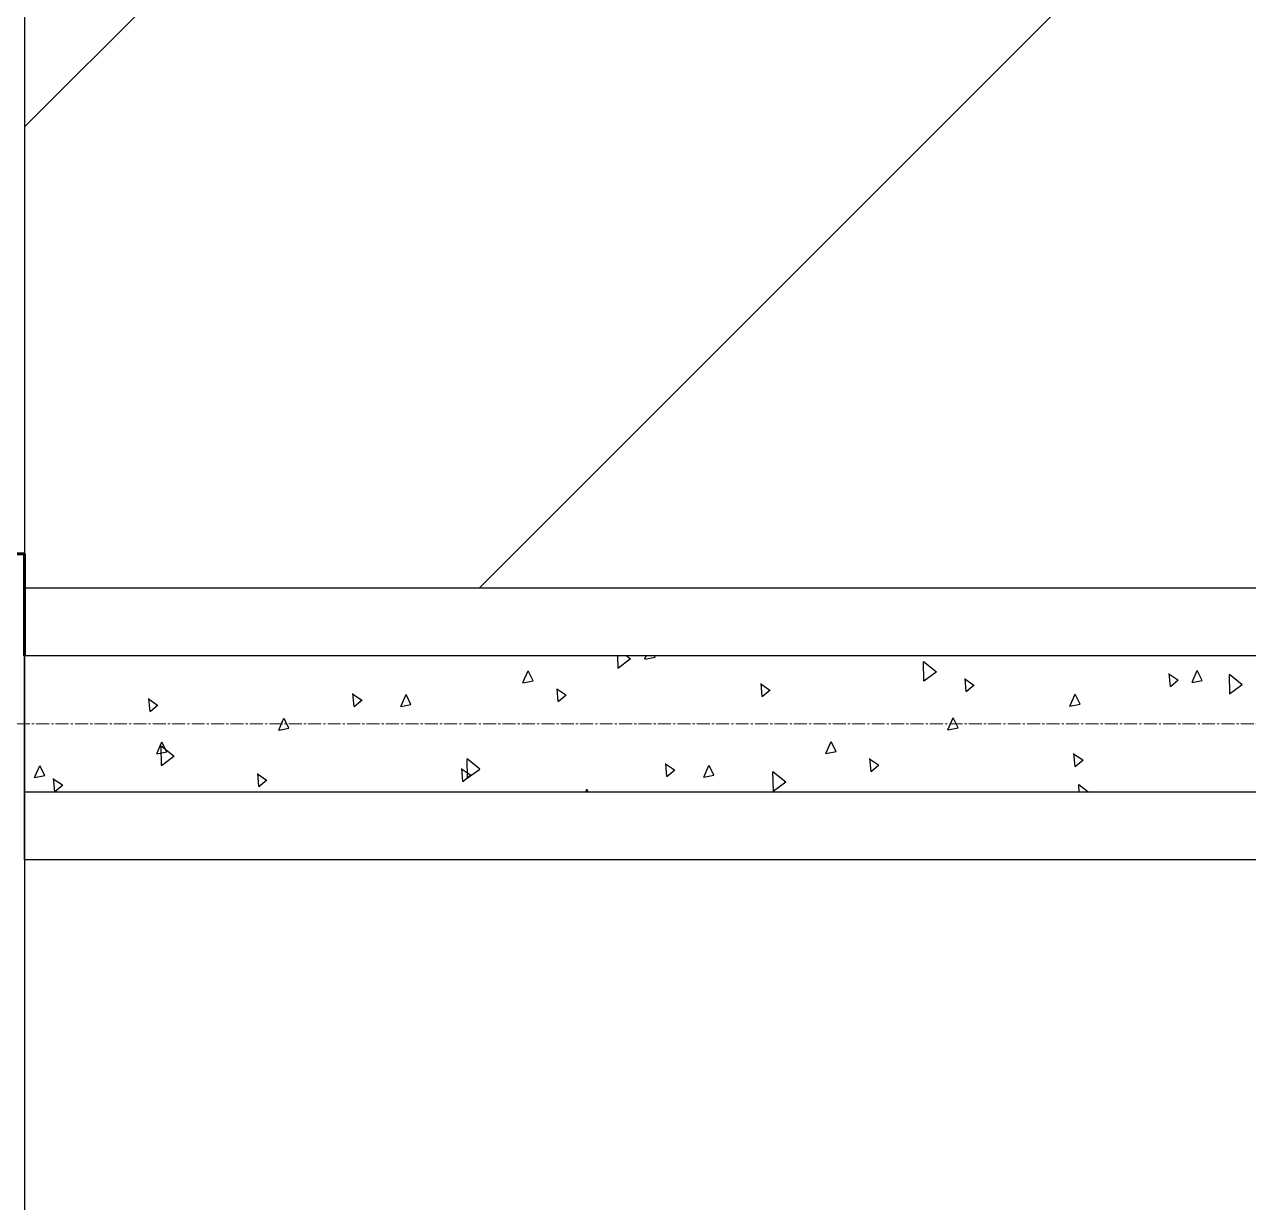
# Model space of a CAD drawing. Header units: millimetres. Extents: x 538266 to 1167394, y 114608 to 637157.
# Drawn here: x 1046834 to 1048634, y 584565 to 586297 of the extents above; entities that cross this region are included whole.
import ezdxf

# ---------------------------------------------------------------- set-up
doc = ezdxf.new("R2010")
doc.units = ezdxf.units.MM
doc.linetypes.add('CENTER2', pattern=[28.575, 19.05, -3.175, 3.175, -3.175])
for name, color, linetype, lineweight in [('0) шт стен 3 эт', 150, 'Continuous', 60), ('АР_Стены ПЕНОблок', 52, 'Continuous', 20), ('АР_Штриховка', 8, 'Continuous', 0)]:
    doc.layers.add(name, color=color, linetype=linetype, lineweight=lineweight)
doc.layers.add('КР_Балки-0.5', color=60, linetype='Continuous', lineweight=50, plot=False)
doc.layers.add('РД_Оси_100', color=7, linetype='Continuous', lineweight=0, true_color=0x525252)
doc.layers.add('ФВ-5', color=7, linetype='Continuous')

# ---------------------------------------------------------------- blocks, each defined once
blk = doc.blocks.new('СОШ_2200_АР_ОСИ_М100_28.05.24')
at = {"layer": 'РД_Оси_100', "color": 251, "linetype": 'CENTER2', "true_color": 0x636466}
blk.add_line((-5954.958, 88500), (119910, 88500), dxfattribs=at)
blk = doc.blocks.new('3_этаж1')
at = {"layer": 'АР_Стены ПЕНОблок', "color": 18, "linetype": 'Continuous', "lineweight": 25, "true_color": 0x000000}
for p, q in [((690483.6, 585368.7), (684783.6, 585368.7)), ((684783.6, 585168.7), (690483.6, 585168.7))]:
    blk.add_line(p, q, dxfattribs=at)
at = {"layer": 'АР_Штриховка', "color": 18, "linetype": 'Continuous', "lineweight": 25, "true_color": 0x000000}
for p, q in [((685656.5, 585350.6), (685656.1, 585368.7)), ((685674.8, 585363.9), (685668.7, 585368.7)), ((685696, 585364.3), (685698, 585368.7)), ((685696.1, 585364.1), (685711.1, 585367)), ((685711, 585367), (685710.2, 585368.7)), ((685656.2, 585350.7), (685674.6, 585364.2)), ((686124.7, 585345), (686105.7, 585360.1)), ((686106.4, 585331.7), (686105.8, 585360.2)), ((685516.5, 585329.4), (685524.3, 585346.8)), ((685516.6, 585329.2), (685531.5, 585332.1)), ((685531.5, 585332.1), (685524.3, 585346.6)), ((686106.1, 585331.8), (686124.5, 585345.3)), ((686179.9, 585325.4), (686166.5, 585334.6)), ((686168.7, 585316.3), (686167, 585335.3)), ((686480, 585332.8), (686466.7, 585342)), ((686468.8, 585323.7), (686467.1, 585342.7)), ((686468.8, 585323.7), (686480.5, 585333.5)), ((686500.7, 585329.9), (686508.4, 585347.3)), ((686500.7, 585329.8), (686515.7, 585332.7)), ((686515.7, 585332.7), (686508.4, 585347.2)), ((686574.6, 585326.1), (686555.6, 585341.2)), ((686556.3, 585312.7), (686555.7, 585341.3)), ((685268.3, 585294.2), (685266.7, 585313.2)), ((685579.7, 585310.7), (685566.3, 585319.8)), ((685568.4, 585301.6), (685566.8, 585320.5)), ((685879.8, 585318), (685866.4, 585327.2)), ((685868.6, 585308.9), (685866.9, 585327.9)), ((685868.6, 585308.9), (685880.2, 585318.7)), ((686168.7, 585316.3), (686180.4, 585326.1)), ((686556, 585312.9), (686574.4, 585326.4)), ((684979.4, 585295.9), (684966.1, 585305.1)), ((684968.2, 585286.8), (684966.6, 585305.8)), ((684968.2, 585286.8), (684979.9, 585296.6)), ((685279.5, 585303.3), (685266.2, 585312.5)), ((685268.3, 585294.2), (685280, 585304)), ((685337, 585294.5), (685344.7, 585311.9)), ((685337.1, 585294.3), (685352, 585297.2)), ((685352, 585297.2), (685344.8, 585311.7)), ((685568.5, 585301.6), (685580.1, 585311.3)), ((686321.1, 585295), (686328.9, 585312.4)), ((686321.2, 585294.9), (686336.2, 585297.8)), ((686336.1, 585297.8), (686328.9, 585312.3)), ((685157.5, 585259.6), (685165.2, 585277)), ((685172.5, 585262.3), (685165.3, 585276.8)), ((686141.6, 585260.1), (686149.4, 585277.5)), ((686156.6, 585262.9), (686149.4, 585277.4)), ((685157.5, 585259.4), (685172.5, 585262.4)), ((686141.7, 585260), (686156.6, 585262.9)), ((684978, 585224.7), (684985.7, 585242.1)), ((684993, 585227.5), (684985.7, 585241.9)), ((685962.1, 585225.2), (685969.8, 585242.6)), ((685977.1, 585228), (685969.9, 585242.5)), ((684978, 585224.6), (684993, 585227.5)), ((685003.5, 585220.9), (684984.5, 585236)), ((684985.2, 585207.6), (684984.6, 585236.1)), ((685962.2, 585225.1), (685977.1, 585228)), ((686339.9, 585215.2), (686326.6, 585224.4)), ((686328.7, 585206.1), (686327, 585225.1)), ((684798.4, 585189.8), (684806.2, 585207.2)), ((684813.4, 585192.6), (684806.2, 585207.1)), ((684984.9, 585207.7), (685003.3, 585221.2)), ((685453.4, 585202), (685434.4, 585217.1)), ((685435.1, 585188.6), (685434.5, 585217.2)), ((685739.7, 585200.5), (685726.3, 585209.7)), ((685728.5, 585191.4), (685726.8, 585210.4)), ((685782.6, 585190.3), (685790.3, 585207.7)), ((685797.6, 585193.1), (685790.4, 585207.6)), ((686039.8, 585207.9), (686026.4, 585217)), ((686028.6, 585198.8), (686026.9, 585217.7)), ((686028.6, 585198.8), (686040.3, 585208.5)), ((686328.7, 585206.1), (686340.4, 585215.9)), ((684798.5, 585189.7), (684813.5, 585192.6)), ((684839.3, 585178.4), (684826, 585187.5)), ((684828.1, 585169.3), (684826.5, 585188.2)), ((685139.4, 585185.7), (685126.1, 585194.9)), ((685128.2, 585176.6), (685126.6, 585195.6)), ((685439.6, 585193.1), (685426.2, 585202.3)), ((685428.4, 585184), (685426.7, 585203)), ((685428.4, 585184), (685440, 585193.8)), ((685434.8, 585188.7), (685453.2, 585202.2)), ((685728.5, 585191.4), (685740.1, 585201.2)), ((685782.6, 585190.2), (685797.6, 585193.1)), ((685903.3, 585183.1), (685884.3, 585198.1)), ((685885, 585169.7), (685884.4, 585198.3)), ((684828.1, 585169.2), (684839.8, 585179)), ((685128.2, 585176.6), (685139.9, 585186.4)), ((685609, 585168.7), (685610.8, 585172.8)), ((685612.8, 585168.7), (685610.8, 585172.7)), ((685884.7, 585169.8), (685903.1, 585183.3)), ((686347.4, 585168.7), (686334.2, 585179.2)), ((686334.5, 585168.7), (686334.3, 585179.4))]:
    blk.add_line(p, q, dxfattribs=at)
at = {"layer": 'КР_Балки-0.5', "color": 18, "lineweight": 25, "ltscale": 200, "true_color": 0x000000}
for p, q in [((684783.6, 587568.7), (684783.6, 561068.7)), ((684783.6, 585068.7), (684783.6, 585468.7)), ((684783.6, 585468.7), (696783.6, 585468.7)), ((696783.6, 585068.7), (684783.6, 585068.7))]:
    blk.add_line(p, q, dxfattribs=at)

msp = doc.modelspace()

# ---------------------------------------------------------------- hatches: boundary and pattern name
at = {"layer": 'ФВ-5'}
h = msp.add_hatch(dxfattribs=at)
h.set_pattern_fill('ANSI31', color=3, scale=300)
h.paths.add_polyline_path([(1091868.7, 587368.7), (1091833.6, 587368.7), (1091833.6, 587418.7), (1090314.2, 587418.7), (1090314.2, 587418.7), (1090313.6, 587418.7), (1086283.6, 587418.7), (1085783.6, 587418.7), (1085503.6, 587418.7), (1081753.6, 587418.5), (1081750.5, 587418.5), (1080283.6, 587418.7), (1079783.6, 587418.7), (1079783.6, 587568.7), (1075033.6, 587568.7), (1075033.6, 587568.7), (1074833.6, 587568.7), (1070833.6, 587568.7), (1070833.6, 587318.7), (1070333.6, 587318.7), (1070333.6, 587318.7), (1070490.6, 587318.8), (1070833.6, 587661.7), (1070833.6, 587768.7), (1070828.3, 587768.7), (1070833.6, 587774), (1070833.6, 587818.7), (1070766.1, 587818.7), (1070333.6, 587386.2), (1070333.6, 587318.7), (1070378.3, 587318.7), (1070378.3, 587318.8), (1070333.6, 587318.7), (1070333.6, 587768.7), (1064991.2, 587768.7), (1064983.6, 587761.2), (1064983.6, 587536.7), (1064983.6, 587536.7), (1064983.6, 587318.7), (1064483.6, 587318.7), (1064483.6, 587568.7), (1059290.8, 587568.7), (1059283.6, 587561.6), (1059283.6, 587318.7), (1058783.6, 587318.7), (1058783.6, 587568.7), (1052983.6, 587568.7), (1052983.6, 587318.9), (1052983.6, 587318.7), (1052483.6, 587318.7), (1052483.6, 587568.7), (1052283.6, 587568.7), (1052283.6, 587568.7), (1051179.6, 587568.7), (1050733.6, 587568.7), (1048403.6, 587568.7), (1048403.6, 587248.7), (1046833.6, 587248.7), (1046833.6, 585468.7), (1052533.6, 585468.7), (1052533.6, 585468.7), (1052933.6, 585468.7), (1058833.6, 585468.7), (1058833.6, 585468.7), (1059233.6, 585468.7), (1059233.6, 585068.7), (1059133.6, 585068.7), (1059133.6, 583828.7), (1059133.6, 579348.7), (1059133.6, 579168.7), (1059233.6, 579168.7), (1059233.6, 578768.7), (1058933.6, 578768.7), (1058933.6, 573168.7), (1059133.6, 573168.7), (1059233.6, 573168.7), (1059233.6, 572768.7), (1059133.6, 572768.7), (1059133.6, 567513.7), (1060053.6, 567513.7), (1060053.6, 567393.7), (1060053.6, 567048.7), (1060053.6, 565743.7), (1060544.6, 565743.7), (1060544.6, 565760.4), (1060964.2, 565760.4), (1063218.7, 565757.5), (1063218.7, 565785.7), (1063638.4, 565785.7), (1063638.4, 565743.7), (1064533.6, 565743.7), (1064533.6, 565743.7), (1064933.6, 565743.7), (1064933.6, 565743.7), (1070433.6, 565743.7), (1070433.6, 565743.7), (1070833.6, 565743.7), (1073833.6, 565743.7), (1073833.6, 565843.7), (1073933.6, 565843.7), (1073933.6, 568248.7), (1071613.6, 568248.7), (1071613.6, 570168.7), (1071613.6, 573588.7), (1073213.6, 573588.7), (1073213.6, 575468.7), (1073213.6, 577188.7), (1073933.6, 577188.7), (1073933.6, 579718.7), (1073833.6, 579718.7), (1073833.6, 580218.7), (1073933.6, 580218.7), (1073933.6, 581663.5), (1074133.6, 581663.5), (1074133.6, 580218.7), (1074233.6, 580218.7), (1074233.6, 580968.7), (1075893.6, 580968.7), (1075893.6, 580368.7), (1090173.6, 580368.7), (1090173.6, 580968.7), (1091833.6, 580968.7), (1091833.6, 580218.7), (1091923.6, 580218.7), (1091923.6, 583768.7), (1091833.6, 583768.7), (1091833.6, 583968.7), (1088483.6, 583968.7), (1087785.3, 583968.7, -0.384338), (1088054.4, 583670.3, -1), (1087454.4, 583670.3, -0.384338), (1087723.5, 583968.7), (1086883.6, 583968.7), (1086283.6, 583968.7), (1086283.6, 583718.7), (1085953.6, 583718.7), (1085953.6, 581498.7), (1085033.6, 581498.7), (1082159.9, 581484.4, -0.414214), (1082459.9, 581184.4, -1), (1081859.9, 581184.4, -0.414214), (1082159.9, 581484.4), (1081033.6, 581498.7), (1080113.6, 581498.7), (1080113.6, 582418.7), (1080113.6, 583518.7), (1080113.6, 583718.7), (1079783.6, 583718.7), (1079783.6, 583968.7), (1076653.6, 583968.7), (1076653.6, 583248.7), (1074133.6, 583248.7), (1074133.6, 583193.5), (1073933.6, 583193.5), (1073933.6, 583768.7), (1073833.6, 583768.7), (1070833.6, 583768.7), (1070433.6, 583768.7), (1070433.6, 583888.7), (1069153.8, 583888.7), (1066944.5, 583888.7), (1064933.6, 583888.7), (1064933.6, 583768.7), (1064533.6, 583768.7), (1064533.6, 580168.7), (1064933.6, 580168.7), (1064933.6, 579768.7), (1064533.6, 579768.7), (1064533.6, 580168.7), (1064533.6, 583768.7), (1064533.6, 583768.7), (1060605.4, 583768.7), (1060605.4, 583918.7), (1064533.6, 583918.7), (1064533.6, 584168.7), (1064933.6, 584168.7), (1070433.6, 584168.7), (1070433.6, 584168.7), (1070833.6, 584168.7), (1070833.6, 583918.7), (1073705.6, 583918.7), (1073825.8, 583918.7), (1073831.1, 583924.1), (1073833.6, 584168.7), (1074233.6, 584168.7), (1076533.6, 584168.7), (1079783.6, 584168.7), (1079783.6, 584218.7), (1080283.6, 584218.7), (1080283.6, 584168.7), (1085783.6, 584168.7), (1085783.6, 584218.7), (1086283.6, 584218.7), (1086283.6, 584168.7), (1086883.6, 584168.7), (1088483.6, 584168.7), (1091833.6, 584168.7), (1091923.6, 584168.7)])
h.paths.add_polyline_path([(1060053.6, 582648.7), (1059058.6, 582648.7), (1059058.6, 585428.3), (1060053.6, 585428.3)], flags=16)
h.paths.add_polyline_path([(1060053.6, 573908.7), (1059133.6, 573908.7), (1059133.6, 575048.7), (1060053.6, 575048.7)], flags=16)
h.paths.add_polyline_path([(1066053.6, 582748.7), (1070833.6, 582748.7), (1070833.6, 583888.7), (1066053.6, 583888.7)], flags=16)
h.paths.add_polyline_path([(1064533.6, 583768.7), (1066053.6, 583768.7), (1066053.6, 581648.7), (1064533.6, 581648.7)], flags=17)

# ---------------------------------------------------------------- linework, layer by layer
at = {"layer": '0) шт стен 3 эт', "color": 2}
msp.add_lwpolyline([(1046533.6, 585518.7), (1046833.6, 585518.7), (1046833.6, 585368.7)], dxfattribs=at)

# ---------------------------------------------------------------- block references
at = {"layer": '0) шт стен 3 эт', "color": 5, "lineweight": 25}
msp.add_blockref('3_этаж1', (362050, 0), dxfattribs=at)
at = {"layer": 'РД_Оси_100', "lineweight": 25}
msp.add_blockref('СОШ_2200_АР_ОСИ_М100_28.05.24', (1046433.6, 496768.7), dxfattribs=at)

doc.saveas('drawing.dxf')
